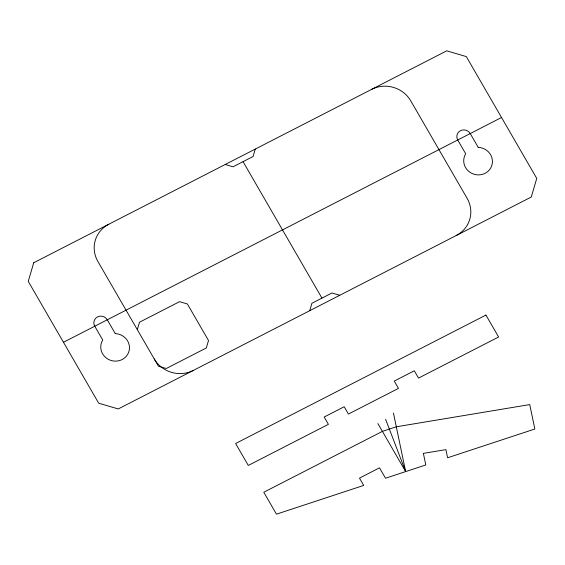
<?xml version="1.0" encoding="UTF-8"?>
<svg xmlns="http://www.w3.org/2000/svg" width="565" height="565" viewBox="0 0 565 565"><rect width="100%" height="100%" fill="white"/><g stroke="black" fill="none" stroke-linecap="round" stroke-linejoin="round"><path stroke-width="0.85" d="M137.323 329.656L139.513 322.212L179.557 301.668L187.382 303.97L208.513 340.518L206.331 347.955L166.28 368.507L158.454 366.205L97.872 261.433A28.836 27.424 16.6 0 1 108.819 224.227M255.253 149.089L253.064 156.526L233.041 166.802L225.216 164.5M309.747 310.694L311.937 303.25L331.959 292.974L339.784 295.276M63.471 342.277L501.529 117.506M243.056 161.668L321.944 298.108M377.893 423.581L405.656 471.591L393.438 413.057M385.613 419.322L405.656 471.591M371.657 89.362A28.836 27.424 16.6 0 1 410.776 100.881L467.128 198.343A28.836 27.424 16.6 0 1 456.181 235.556M193.343 370.414A28.836 27.424 16.6 0 1 154.224 358.895M33.723 262.76L28.25 281.363L98.691 403.191L118.247 408.947L531.277 197.023L536.75 178.413L466.309 56.592L446.753 50.829L33.723 262.76M485.928 315.072L235.612 443.511L248.289 465.44L328.392 424.336L324.162 417.027L344.191 406.751L348.414 414.06L398.48 388.374L394.257 381.064L414.279 370.788L418.51 378.098L498.613 337.001L485.928 315.072M382.399 431.377L263.784 492.242L276.469 514.171L363.705 485.42L359.481 478.11L379.511 467.834L385.521 478.23L425.791 464.96L423.376 453.377L445.905 449.627L447.6 457.77L534.843 429.019L529.744 404.589L396.305 426.794L382.399 431.377M478.23 147.373L470.242 133.559A7.211 6.858 16.6 0 0 460.461 130.677A7.211 6.858 16.6 0 0 457.721 139.979L465.708 153.793A14.422 13.715 16.6 0 0 473.011 173.886A14.422 13.715 16.6 0 0 492.186 164.048A14.422 13.715 16.6 0 0 478.23 147.373M115.267 333.611L107.279 319.797A7.211 6.858 16.6 0 0 97.498 316.916A7.211 6.858 16.6 0 0 94.758 326.224L102.745 340.038A14.422 13.715 16.6 0 0 110.048 360.124A14.422 13.715 16.6 0 0 129.223 350.286A14.422 13.715 16.6 0 0 115.267 333.611"/></g></svg>
